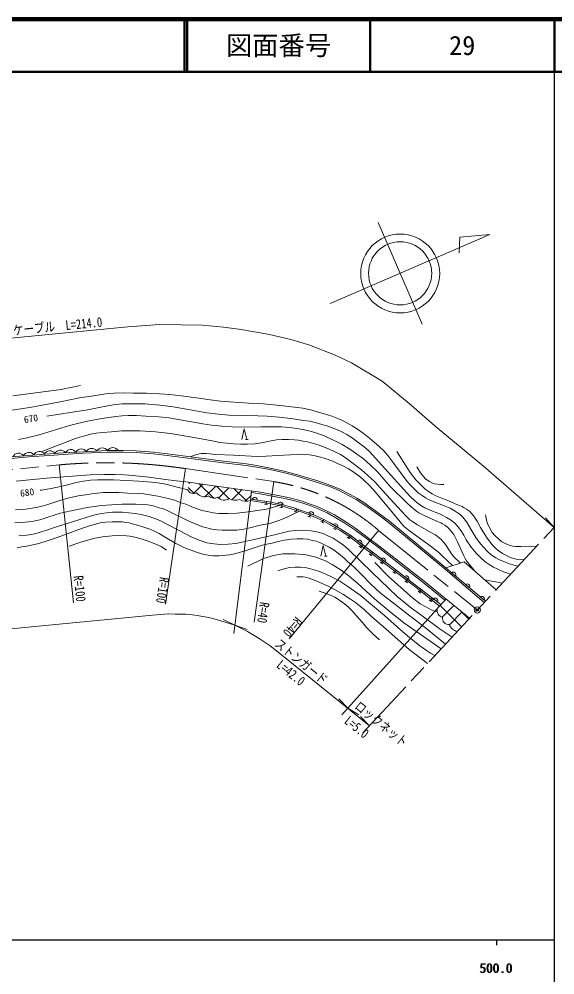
# Model space of a CAD drawing. Units: millimetres, scale not verified. Extents: x 40000 to 680000, y 20000 to 380000.
# Drawn here: x 477354 to 579097, y 198357 to 380000 of the extents above; entities that cross this region are included whole.
import ezdxf
from ezdxf.enums import TextEntityAlignment as Align

# ---------------------------------------------------------------- set-up
doc = ezdxf.new("R2010")
doc.units = ezdxf.units.MM
doc.header["$LTSCALE"] = 1000
doc.header["$PDMODE"] = 32
doc.header["$PDSIZE"] = 500
doc.linetypes.add('CHAIN', pattern=[18.5, 12, -1.5, 3.5, -1.5])
for name, color, linetype, lineweight in [('M-BGD', 7, 'Continuous', 13), ('M-BMK', 2, 'CHAIN', 13), ('M-BMK-SRVR', 3, 'Continuous', 13), ('M-STR-HTXT', 7, 'Continuous', 13), ('M-TTL', 2, 'Continuous', 140), ('M-TTL-BAND', 7, 'Continuous', 25), ('M-TTL-LINE', 7, 'Continuous', 50)]:
    doc.layers.add(name, color=color, linetype=linetype, lineweight=lineweight)
doc.layers.add('M-OTRS', color=6, linetype='Continuous')
doc.layers.add('M-TTL-TXT', color=7, linetype='Continuous')
doc.styles.add('ＭＳ ゴシック', font='')
doc.styles.get('ＭＳ ゴシック').set_extended_font_data('MS Gothic')
pattern_1 = [(45, (-0, 0), (-1414.2136, 1414.2136), []), (135, (-0, 0), (-1414.2136, -1414.2136), [])]

msp = doc.modelspace()

# ---------------------------------------------------------------- hatches: boundary and pattern name
at = {"layer": 'M-BGD'}
h = msp.add_hatch(dxfattribs=at)
h.set_pattern_fill('USER', color=256, style=0, pattern_type=2)
h.set_pattern_definition(pattern_1)
h.paths.add_polyline_path([(521499, 290334), (520303, 290497), (513892, 291372), (509594, 291988), (509369, 290556, 0.4502), (511055, 289996, 0.35612), (513412, 289369, 0.39234), (515077, 289159, 0.41659), (517217, 288873, 0.22089), (519243, 288683, 0.2111), (521307, 288502)])
h = msp.add_hatch(dxfattribs=at)
h.set_pattern_fill('USER', color=256, style=0, pattern_type=2)
h.set_pattern_definition(pattern_1)
h.paths.add_polyline_path([(558426, 269780), (556762, 267976, 0.42368), (557788, 266312, 0.5345), (559048, 264953, 0.2649), (560571, 263625), (562897, 266125)])

# ---------------------------------------------------------------- linework, layer by layer
for p, q in [((520367, 300103), (520867, 300103)), ((521307, 288502), (521499, 290334)), ((521624, 288752), (522603, 288600)), ((523929, 287788), (524522, 287695)), ((524022, 288381), (524614, 288288)), ((524318, 288334), (524225, 287741)), ((526468, 287911), (527438, 287708)), ((526871, 287214), (527459, 287091)), ((526994, 287801), (527582, 287678)), ((527288, 287740), (527165, 287152)), ((529788, 287024), (530357, 286833)), ((529597, 286455), (530166, 286264)), ((530072, 286928), (529882, 286359)), ((532189, 285558), (532750, 285345)), ((532361, 286134), (533287, 285782)), ((532402, 286119), (532963, 285905)), ((532683, 286012), (532470, 285451)), ((534668, 284516), (535198, 284234)), ((535215, 284905), (534933, 284375)), ((534950, 285046), (535480, 284764)), ((536995, 283932), (537853, 283436)), ((537586, 283591), (537285, 283071)), ((537326, 283741), (537845, 283441)), ((537026, 283221), (537545, 282921)), ((539674, 281570), (540155, 281211)), ((540273, 281872), (539914, 281391)), ((540033, 282051), (540514, 281692)), ((541626, 280845), (542414, 280244)), ((541960, 279836), (542437, 279472)), ((542562, 280131), (542199, 279654)), ((542324, 280313), (542801, 279950)), ((535372, 277956), (535872, 277956)), ((543860, 278389), (544338, 278025)), ((544462, 278685), (544099, 278207)), ((544224, 278866), (544701, 278503)), ((545917, 276825), (546395, 276462)), ((546104, 277436), (546893, 276837)), ((546519, 277121), (546156, 276643)), ((546280, 277302), (546758, 276939)), ((548345, 274979), (548821, 274614)), ((548947, 275273), (548583, 274796)), ((548709, 275455), (549186, 275091)), ((559497, 274784), (560252, 274143)), ((550527, 274065), (551314, 273463)), ((550603, 273251), (551080, 272887)), ((551206, 273546), (550842, 273069)), ((550968, 273728), (551445, 273364)), ((562130, 272549), (562886, 271908)), ((553152, 271292), (553619, 270916)), ((553761, 271572), (553386, 271104)), ((553527, 271759), (553995, 271384)), ((555227, 269625), (555695, 269250)), ((555837, 269905), (555461, 269438)), ((555603, 270093), (556071, 269718)), ((556026, 269835), (556809, 269228)), ((556762, 267976), (558426, 269780)), ((564914, 270187), (565670, 269546))]:
    msp.add_line(p, q, dxfattribs=at)
for points in [[(473237, 305327), (479383, 306201), (485141, 307280), (488792, 308012), (491089, 308372), (493814, 308758), (495341, 308907), (497105, 308956), (499055, 308907), (501551, 308882), (504017, 308770), (506003, 308646), (508102, 308423), (511455, 307939), (513618, 307645), (515583, 307423), (518208, 307208), (520917, 307032), (523776, 306855), (527468, 306487), (530145, 306218), (531234, 306062), (532141, 305866), (532912, 305690), (533975, 305392), (535111, 305054), (536713, 304552), (537721, 304146), (538791, 303693), (539711, 303213), (540591, 302719), (541609, 302073), (542665, 301336), (543970, 300281), (545659, 298855), (546606, 297969), (547359, 297096), (548537, 295530), (551077, 292125), (551782, 291309), (552438, 290659), (553160, 289991), (553870, 289454), (554526, 289031), (555116, 288726), (555994, 288344), (557097, 287901), (558276, 287459), (559184, 287046), (560174, 286514), (560759, 286081), (561164, 285764), (561572, 285395), (561921, 284981), (562445, 284272), (563168, 283048), (564102, 281456), (564739, 280573), (565491, 279687), (566356, 278786), (566922, 278250), (567395, 277912), (567856, 277608), (568427, 277328), (569530, 276850), (570470, 276461), (571299, 276197), (572101, 276019)], [(476140, 308374), (480941, 309047), (485324, 309627), (488995, 310374)], [(482604, 304557), (484638, 304886), (487891, 305342), (490006, 305689), (492883, 306232), (495210, 306692), (496947, 306862), (498971, 306915), (501240, 306873), (504103, 306663), (506595, 306315), (510240, 305672), (512993, 305203), (515191, 304908), (517201, 304734), (519721, 304641), (522698, 304578), (524436, 304512), (526728, 304324), (528950, 304073), (531346, 303747), (532576, 303565), (533546, 303357), (534850, 302987), (535775, 302685), (536831, 302349), (537790, 301940), (538625, 301563), (539567, 301088), (540427, 300556), (541707, 299602), (542861, 298743), (543852, 297900), (548007, 293288), (551687, 289180), (552424, 288525), (552910, 288104), (553663, 287553), (554392, 287108), (555080, 286793), (556190, 286364), (557085, 286038), (557825, 285673), (558536, 285298), (559252, 284837), (560012, 284287), (560653, 283557), (561236, 282828), (561812, 281932), (562262, 281027), (563217, 279676), (564136, 278519), (564942, 277650), (565876, 276875), (566638, 276356), (567450, 275866), (568280, 275437), (569350, 274953), (570689, 274501)], [(477252, 300133), (478539, 300381), (481163, 301006), (486934, 302737), (488417, 303141), (490361, 303569), (493083, 304088), (495748, 304485), (496896, 304632), (498077, 304668), (499644, 304637), (501434, 304560), (503858, 304403), (505768, 304197), (508983, 303640), (512248, 303093), (513885, 302845), (515872, 302616), (517831, 302484), (520138, 302422), (523288, 302505), (525866, 302523), (527194, 302505), (528714, 302400), (530085, 302216), (531579, 301971), (532854, 301624), (534059, 301253), (535261, 300775), (537334, 299864), (538672, 299147), (540145, 298276), (541840, 297097), (542732, 296403), (544002, 295283), (545503, 293871), (547803, 291205), (551044, 287988), (551815, 287298), (552864, 286442), (553289, 286169), (554000, 285778), (555249, 285207), (556832, 284550), (557448, 284269), (557772, 284075), (558200, 283799), (558681, 283460), (559072, 283068), (559607, 282444), (559911, 282021), (560114, 281662), (560593, 280677), (561826, 278002), (562053, 277489), (562326, 277028), (562807, 276411), (563900, 275095)], [(481514, 297778), (484460, 298876), (488055, 300296), (488856, 300535), (489839, 300811), (490935, 301107), (491994, 301288), (493214, 301421), (494917, 301584), (496843, 301736), (498350, 301774), (500334, 301774), (503262, 301573), (506116, 301263), (510209, 300567), (513994, 299826), (515458, 299565), (516817, 299408), (518083, 299282), (519442, 299220), (520708, 299220), (522130, 299293), (523409, 299493), (525240, 299838), (526223, 300036), (527289, 300099), (528513, 300099), (529628, 300048), (530409, 299986), (531287, 299812), (532099, 299663), (533242, 299353), (534153, 299095), (534967, 298798), (536098, 298313), (537211, 297849), (538141, 297386), (538410, 297239), (538883, 296929), (539797, 296320), (541315, 295167), (542369, 294348), (543540, 293347), (544906, 292047), (546492, 290305), (549226, 287286), (550887, 285511), (551574, 284839), (552113, 284435), (552999, 283861), (554672, 282919), (555815, 282286), (556421, 281974), (556831, 281671), (557428, 281172), (558026, 280522), (558471, 279960), (559477, 278387), (559936, 277793), (561139, 276642)], [(519617, 300103), (520117, 302103), (520617, 300103)], [(475856, 296815), (479138, 297089), (483120, 297397), (485724, 297554), (489591, 297777), (494092, 297989), (497090, 297999), (499566, 297942), (502843, 297678), (504997, 297430), (510883, 296664), (516145, 295986), (520514, 295476), (522470, 295155), (524683, 294746), (527343, 294171), (529343, 293667), (534087, 292233), (536580, 291361), (538243, 290666), (540201, 289668), (541515, 288935), (542616, 288254), (543974, 287306), (546511, 285472), (547715, 284555), (558073, 275991), (565899, 269352)], [(475884, 296517), (479162, 296790), (483140, 297097), (485742, 297254), (489606, 297478), (494099, 297689), (497087, 297699), (499550, 297643), (502814, 297379), (504960, 297132), (510844, 296366), (516109, 295688), (520473, 295178), (522419, 294859), (524624, 294452), (527275, 293879), (529263, 293378), (533994, 291947), (536472, 291081), (538117, 290394), (540060, 289403), (541363, 288676), (542451, 288003), (543800, 287061), (546332, 285231), (547529, 284320), (557881, 275761), (565694, 269132)], [(509866, 296796), (510630, 297113), (511360, 297341), (511918, 297435), (512892, 297439), (514712, 297281), (518061, 297113), (520326, 296971), (522480, 296887), (524272, 296920), (526490, 297042), (528803, 297189), (530177, 297280), (530839, 297297), (531696, 297275), (532506, 297202), (533564, 297032), (534347, 296832), (535292, 296537), (536954, 295964), (537842, 295571), (538725, 295155), (539917, 294525), (540742, 294002), (542169, 292949), (542898, 292291), (543929, 291300), (545039, 290119), (549725, 284477), (550288, 283782), (550547, 283524), (551498, 282762), (554735, 280424), (555851, 279550), (556572, 279023), (557033, 278645), (557783, 277904), (559634, 276133)], [(549056, 297815), (551613, 293831), (552702, 292439), (553437, 291663), (554400, 290732), (555114, 290205), (555787, 289780), (556501, 289418), (557464, 289004), (558751, 288493), (560025, 287965), (560811, 287624), (561484, 287365), (561898, 287137), (562323, 286879), (562871, 286455), (563379, 285906), (563825, 285375), (564343, 284599), (564964, 283399), (566136, 281532), (566839, 280570), (567357, 279928), (567957, 279359), (568506, 278904), (569137, 278449), (569769, 278138), (570589, 277700), (571242, 277473), (572090, 277287), (573206, 277207)], [(552859, 294896), (553553, 293781), (554089, 293107), (554621, 292599), (555275, 292097), (555757, 291851), (556219, 291699), (556809, 291591), (557444, 291557), (558034, 291576)], [(476767, 292194), (482571, 292738), (487486, 293148), (490836, 293369), (493593, 293465), (495589, 293445), (497249, 293374), (498173, 293298), (500156, 293117), (502004, 292922), (505154, 292522), (507210, 292244), (509594, 291988), (513892, 291372), (520303, 290497), (522822, 290152), (527886, 289189), (529714, 288764), (531112, 288374), (532650, 287843), (533954, 287347), (535958, 286435), (537229, 285760), (539368, 284473), (541292, 283191), (543978, 281190), (545693, 279884), (549612, 276828), (554276, 273172), (562897, 266125)], [(481374, 290456), (481613, 290496), (483427, 290814), (486102, 291393), (488173, 291941), (489605, 292195), (490897, 292353), (492241, 292432), (493960, 292437), (495252, 292426), (497732, 292326), (500061, 292183), (502467, 291990), (503661, 291861), (504546, 291724), (505448, 291526), (507106, 291105), (509369, 290556)], [(476647, 286759), (478164, 286831), (479801, 287047), (480910, 287227), (481669, 287413), (482585, 287712), (485087, 288503), (486604, 288946), (488560, 289405), (489956, 289604), (491614, 289859), (493371, 290026), (496261, 290003), (497920, 289937), (500045, 289839), (501045, 289773), (502192, 289609), (503694, 289327), (505421, 288955), (506838, 288557), (508128, 288085), (508989, 287791), (510164, 287288), (512081, 286616), (513071, 286394), (514200, 286200), (515310, 286052), (517003, 286052), (518780, 286135), (521368, 286395), (524357, 286848), (526783, 287539)], [(521467, 290035), (522774, 289856), (527824, 288895), (529639, 288473), (531022, 288087), (532548, 287561), (533839, 287070), (535826, 286166), (537082, 285499), (539207, 284220), (541119, 282946), (543797, 280950), (545510, 279646), (549428, 276591), (554089, 272938), (558223, 269559)], [(476520, 284291), (477929, 284310), (479110, 284449), (480092, 284588), (481044, 284806), (481917, 285044), (482810, 285352), (484037, 285741), (485198, 286078), (486934, 286484), (488432, 286802), (490257, 287159), (491656, 287367), (492962, 287547), (494926, 287716), (496900, 287825), (499549, 287815), (500914, 287776), (501817, 287667), (503067, 287409), (503702, 287211), (504783, 286903), (505597, 286536), (506638, 286031), (507968, 285406), (509611, 284569), (511119, 283924), (512220, 283498), (513004, 283300), (514234, 283032), (514958, 282953), (515930, 282863), (517227, 282853), (518676, 282902), (520015, 283081), (521196, 283319), (522902, 283735), (525151, 284233), (526887, 284768), (528415, 285393), (530509, 286466)], [(521307, 288502), (524770, 287960), (527398, 287410), (529222, 286897), (530509, 286466), (531968, 285963), (533184, 285500), (535074, 284640), (536246, 284018), (538298, 282833), (540149, 281594), (542773, 279594), (544474, 278299), (548440, 275283), (553036, 271769), (557187, 268437)], [(521338, 288796), (524824, 288255), (527470, 287702), (529310, 287183), (530606, 286750), (532071, 286245), (533300, 285778), (535207, 284909), (536392, 284280), (538456, 283088), (540324, 281838), (542955, 279832), (544656, 278537), (548622, 275521), (553219, 272007), (557455, 268728)], [(477278, 281819), (478784, 281901), (479769, 282024), (480809, 282284), (481548, 282544), (482437, 282831), (484066, 283392), (488866, 284926), (490056, 285295), (491301, 285664), (492314, 285938), (493929, 286170), (495092, 286266), (496981, 286280), (498219, 286171), (499437, 286035), (500805, 285775), (502023, 285460), (502913, 285159), (504062, 284681), (507599, 282873), (510267, 281505), (511718, 280903), (513032, 280479), (514373, 280260), (515509, 280164), (517061, 280228), (518526, 280365), (519949, 280639), (521660, 281035), (524246, 281610), (526622, 282173), (528634, 282693), (529852, 282830), (531152, 282898), (532740, 282775), (533889, 282570), (535121, 282228), (536133, 281763), (537023, 281366), (538136, 280610), (538970, 280021), (539928, 279228), (544340, 274887), (549178, 270297), (551854, 268039), (553893, 266590), (557110, 264161), (559585, 262565)], [(565904, 285770), (566177, 284519), (566360, 283984), (566618, 283487), (567207, 282442), (567718, 281839), (568502, 281073), (569048, 280678), (569679, 280343), (570416, 280040), (571119, 279831), (571637, 279764), (572635, 279750), (575626, 279808)], [(476957, 279507), (477949, 279685), (479163, 279926), (481089, 280346), (482860, 280912), (484589, 281484), (486449, 282185), (489373, 283259), (490501, 283604), (491626, 283966), (492720, 284252), (493756, 284411), (495015, 284481), (496111, 284462), (497007, 284443), (497649, 284361), (498272, 284240), (499048, 284037), (499811, 283833), (501060, 283464), (501626, 283280), (502192, 283076), (502834, 282803), (503342, 282562), (503946, 282219), (504658, 281806), (506467, 280717), (507090, 280354), (507669, 280062), (508495, 279649), (509252, 279319), (510015, 279052), (511050, 278705), (511978, 278400), (512874, 278171), (513618, 278057), (514235, 278006), (515284, 277999), (515977, 278031), (516670, 278126), (517356, 278209), (518030, 278311), (518691, 278482), (520297, 278954), (522560, 279710), (523571, 280002), (524427, 280226), (525380, 280436), (526569, 280715), (527764, 280963), (529004, 281148), (530152, 281244), (531245, 281244), (532148, 281155), (533082, 280939), (533813, 280768), (534436, 280531), (535120, 280191), (536204, 279644), (537160, 279061), (538027, 278422), (539083, 277574), (539690, 276951), (540890, 275896), (542345, 274473), (544147, 272628), (545938, 270989), (548121, 269279), (551544, 266579), (554500, 264299), (558336, 261222)], [(486872, 279837), (489073, 280587), (491480, 281264), (493161, 281602), (495024, 281783), (496451, 281868), (497744, 281791), (498362, 281744), (499354, 281548), (500531, 281257), (501678, 280877), (502994, 280358), (504309, 279746), (505348, 279043)], [(534622, 277956), (535122, 279956), (535622, 277956)], [(520765, 276049), (523777, 277489), (525686, 278087), (527426, 278405), (529709, 278405), (531880, 278200), (533695, 277751), (535510, 277078), (536782, 276348), (538485, 275282), (540048, 274138), (541695, 272717), (544820, 269818), (547795, 267330), (550415, 265254), (554164, 262684), (557488, 260311)], [(544908, 276717), (547532, 274076), (549816, 271981), (552081, 270038), (553522, 268893), (554730, 268233), (555580, 267761), (556278, 267510), (556731, 267465)], [(558399, 275715), (561852, 276883), (567951, 271558)], [(526500, 275130), (527876, 275581), (528790, 275777), (529792, 275839), (530764, 275847), (531672, 275759), (532464, 275616), (533409, 275365), (534225, 275079), (535328, 274624), (537053, 273826), (538247, 273169), (539802, 272159), (542095, 270509), (544054, 268846), (546756, 266627), (549203, 264420), (551110, 262810), (553478, 260906), (554728, 260009), (555450, 259528), (556314, 259049)], [(530099, 274008), (531265, 273977), (531702, 273924), (532244, 273789), (533043, 273501), (533895, 273173), (535916, 272285), (537369, 271566), (538809, 270721), (540315, 269761), (541230, 269098), (542853, 267768), (544272, 266454), (547041, 264057), (550420, 261060), (551424, 260191), (552995, 259021), (554914, 257543)], [(565803, 273433), (566738, 273237), (567858, 273066), (568606, 272899), (569076, 272767)], [(534303, 271303), (535661, 270842), (536486, 270547), (537294, 270149), (537830, 269830), (539158, 268905), (539881, 268219), (540574, 267526), (541351, 266659), (542564, 265300), (543353, 264372), (544594, 263108), (545801, 262033)]]:
    msp.add_lwpolyline(points, dxfattribs=at)
for centre, radius, start, end in [((483198, 296803), 1160, 34.40483, 153.43445), ((485189, 296931), 1160, 33.90714, 152.93676), ((487184, 297048), 1160, 33.79075, 152.82037), ((489179, 297161), 1160, 33.62205, 152.65167), ((491172, 297262), 1160, 33.18478, 152.2144), ((493169, 297355), 1160, 33.09196, 152.12158), ((495143, 297403), 1160, 30.69536, 149.72498), ((477225, 296339), 1160, 35.24846, 154.27808), ((479216, 296501), 1160, 35.07278, 154.1024), ((481208, 296658), 1160, 34.90779, 153.93741), ((510460, 291023), 1187, 203.15446, 300.1037), ((512618, 291127), 1929, 215.90065, 294.30859), ((514358, 290161), 1234, 219.9522, 305.64122), ((516289, 290077), 1520, 217.1648, 307.62916), ((518435, 290959), 2416, 239.72036, 289.54379), ((522099, 288579), 505, 2.34673, 160.00492), ((520480, 290928), 2563, 241.15496, 288.83583), ((526933, 287714), 505, 359.35562, 157.01381), ((532790, 285867), 505, 350.35549, 148.01369), ((537375, 283599), 505, 341.15747, 138.81566), ((541961, 280467), 505, 333.84776, 131.50595), ((546439, 277059), 505, 333.9232, 131.5814), ((559811, 274389), 505, 330.85811, 128.5163), ((550861, 273686), 505, 333.769, 131.42719), ((562445, 272154), 505, 330.85811, 128.5163), ((556357, 269454), 505, 333.43124, 131.08943), ((565229, 269792), 505, 330.85811, 128.5163), ((558081, 267641), 1361, 165.72577, 257.57108), ((558872, 266054), 1114, 166.60244, 279.1003), ((560976, 265626), 2042, 199.23145, 258.57832)]:
    msp.add_arc(centre, radius, start, end, dxfattribs=at)
at = {"layer": 'M-BMK'}
for p, q in [((464200, 293146), (484970, 295283)), ((508932, 294573), (525727, 292093)), ((542621, 244328), (579000, 283435)), ((545626, 282831), (564366, 267704))]:
    msp.add_line(p, q, dxfattribs=at)
for centre, radius, start, end in [((494009, 195693), 100000, 81.4177, 95.18583), ((519446, 252589), 40000, 49.1176, 80.96541)]:
    msp.add_arc(centre, radius, start, end, dxfattribs=at)
at = {"layer": 'M-BMK-SRVR'}
for p, q in [((545540, 341327), (553874, 322052)), ((536398, 325935), (566715, 339043)), ((561067, 338569), (560896, 335573)), ((566715, 339043), (561067, 338569))]:
    msp.add_line(p, q, dxfattribs=at)
for centre, radius in [((549724, 331650), 7500), ((549707, 331689), 6000), ((564366, 267704), 600)]:
    msp.add_circle(centre, radius, dxfattribs=at)
at = {"layer": 'M-OTRS'}
msp.add_point((564366, 267704), dxfattribs=at)
at = {"layer": 'M-STR-HTXT'}
for p, q in [((484970, 295283), (487689, 269051)), ((508932, 294573), (505159, 268799)), ((525727, 292093), (522003, 265378)), ((521307, 288442), (518118, 263222)), ((578956, 283388), (577347, 285242)), ((545626, 282831), (528628, 262193)), ((556703, 267884), (538657, 247806)), ((518317, 264795), (516116, 265883)), ((518317, 264795), (520647, 264022)), ((539749, 249021), (538072, 250814)), ((539749, 249021), (541856, 247760)), ((543883, 245685), (542205, 247478))]:
    msp.add_line(p, q, dxfattribs=at)
for points in [[(461375, 318002), (498004, 321524), (504091, 321981), (508094, 321918), (512177, 321820), (516152, 321456), (519090, 321094), (522049, 320598), (524918, 320038), (528980, 319086), (532352, 318084), (537232, 316179), (540454, 314677), (546320, 311172), (551411, 306973), (556743, 302330), (565567, 295046), (578956, 283388)], [(467175, 263306), (502696, 266722), (505722, 266949), (507003, 266929), (509001, 266881), (510281, 266763), (511183, 266652), (512227, 266477), (513369, 266254), (514859, 265905), (515872, 265604), (518317, 264795), (520746, 263591), (522963, 262313), (525039, 260892), (527477, 258927), (543883, 245685)]]:
    msp.add_lwpolyline(points, dxfattribs=at)
at = {"layer": 'M-TTL'}
msp.add_line((680000, 380000), (40000, 380000), dxfattribs=at)
at = {"layer": 'M-TTL-BAND'}
for p, q in [((579000, 20000), (579000, 370000)), ((40000, 205000), (579000, 205000)), ((568000, 205000), (568000, 204000))]:
    msp.add_line(p, q, dxfattribs=at)
at = {"layer": 'M-TTL-LINE'}
for p, q in [((508747, 380000), (508747, 370000)), ((509247, 380000), (509247, 370000)), ((543997, 380000), (543997, 370000)), ((579000, 380000), (579000, 370000)), ((40000, 370000), (680000, 370000))]:
    msp.add_line(p, q, dxfattribs=at)

# ---------------------------------------------------------------- texts
at = {"layer": 'M-BGD', "style": 'ＭＳ ゴシック'}
for s, rotation, p in [('670', 9.157, (479597, 304072)), ('680', 7.712, (478870, 290050))]:
    msp.add_text(s, height=1320, rotation=rotation, dxfattribs=at).set_placement(p, align=Align.MIDDLE_CENTER)
at = {"layer": 'M-STR-HTXT', "style": 'ＭＳ ゴシック', "width": 0.8}
for s, rotation, p in [('ガードケーブル\u3000L=214.0', 5.493, (481809, 319915)), ('ストンガード', 321.091, (530038, 256793)), ('L=42.0', 321.091, (528051, 254631)), ('ロックネット', 321.091, (545218, 244925)), ('L=5.0', 321.091, (540551, 244323))]:
    msp.add_text(s, height=1833, rotation=rotation, dxfattribs=at).set_placement(p, align=Align.BOTTOM_CENTER)
for s, rotation, p in [('R=100', 275.916, (487679, 269142)), ('R=40', 262.064, (522011, 265432))]:
    msp.add_text(s, height=1833, rotation=rotation, dxfattribs=at).set_placement(p, align=Align.BOTTOM_RIGHT)
for s, rotation, p in [('R=100', 261.671, (505166, 268850)), ('R=40', 230.524, (528746, 262336))]:
    msp.add_text(s, height=1833, rotation=rotation, dxfattribs=at).set_placement(p, align=Align.TOP_RIGHT)
at = {"layer": 'M-TTL-BAND', "style": 'ＭＳ ゴシック'}
for p in [(567844, 198195), (568000, 198195)]:
    msp.add_text('500.0', height=1833, dxfattribs=at).set_placement(p, align=Align.BOTTOM_CENTER)
at = {"layer": 'M-TTL-TXT', "style": 'ＭＳ ゴシック'}
for s, p in [('図面番号', (526622, 375000)), ('29', (561497, 375000))]:
    msp.add_text(s, height=3666, dxfattribs=at).set_placement(p, align=Align.MIDDLE_CENTER)

doc.saveas('drawing.dxf')
